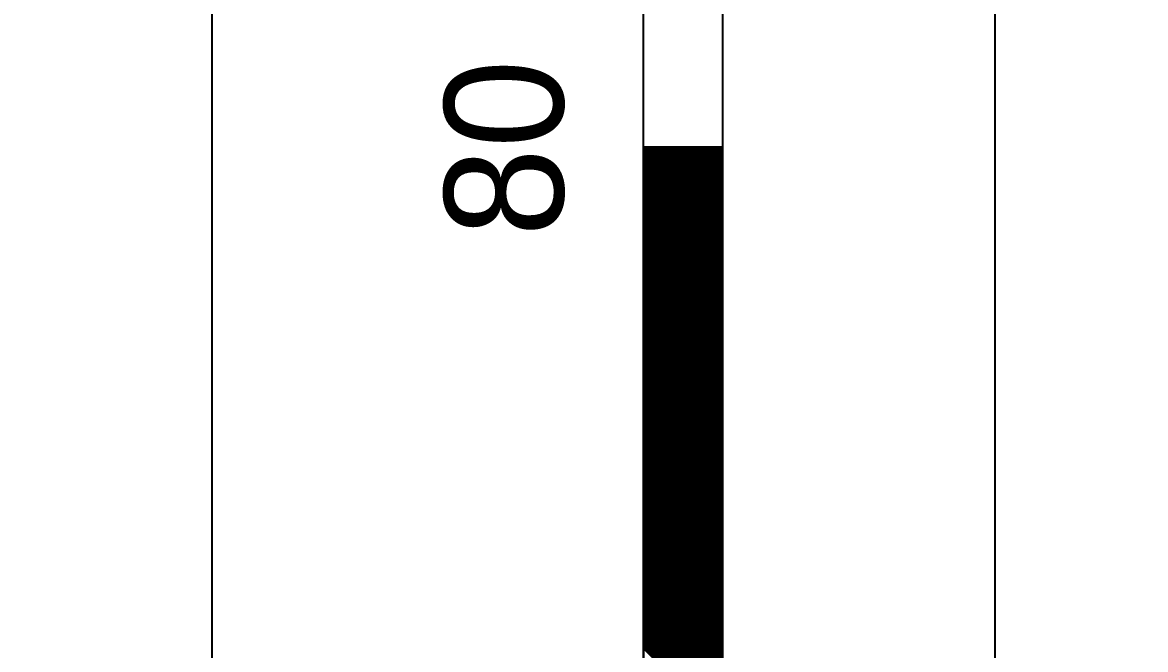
# Model space of a CAD drawing. Extents: x 747954 to 748544, y 4317181 to 4318208.
# Drawn here: x 748185.85 to 748199.99, y 4318154.69 to 4318162.58 of the extents above; entities that cross this region are included whole.
import ezdxf
from ezdxf.enums import TextEntityAlignment as Align

# ---------------------------------------------------------------- set-up
doc = ezdxf.new("R2010")
doc.units = 0
doc.layers.get('0').update_dxf_attribs({"linetype": 'CONTINUOUS'})

msp = doc.modelspace()

# ---------------------------------------------------------------- linework, layer by layer
at = {"color": 0, "linetype": 'CONTINUOUS'}
for p, q in [((748193.67, 4318081.01), (748193.67, 4318181.01)), ((748193.67, 4318081.01), (748193.67, 4318181.01)), ((748194.67, 4318081.01), (748194.67, 4318181.01)), ((748194.67, 4318081.01), (748194.67, 4318181.01)), ((748194.67, 4318160), (748193.67, 4318161)), ((748194.67, 4318160), (748193.67, 4318161)), ((748194.67, 4318159.99), (748193.67, 4318160.99)), ((748194.67, 4318159.99), (748193.67, 4318160.99)), ((748194.67, 4318159.97), (748193.67, 4318160.97)), ((748194.67, 4318159.97), (748193.67, 4318160.97)), ((748194.67, 4318159.96), (748193.67, 4318160.96)), ((748194.67, 4318159.96), (748193.67, 4318160.96)), ((748194.67, 4318159.95), (748193.67, 4318160.95)), ((748194.67, 4318159.95), (748193.67, 4318160.95)), ((748194.67, 4318160.02), (748193.68, 4318161.01)), ((748194.67, 4318160.02), (748193.68, 4318161.01)), ((748194.67, 4318160.03), (748193.69, 4318161.01)), ((748194.67, 4318160.03), (748193.69, 4318161.01)), ((748194.67, 4318160.05), (748193.71, 4318161.01)), ((748194.67, 4318160.05), (748193.71, 4318161.01)), ((748194.67, 4318160.06), (748193.72, 4318161.01)), ((748194.67, 4318160.06), (748193.72, 4318161.01)), ((748194.67, 4318160.07), (748193.73, 4318161.01)), ((748194.67, 4318160.07), (748193.73, 4318161.01)), ((748194.67, 4318160.09), (748193.75, 4318161.01)), ((748194.67, 4318160.09), (748193.75, 4318161.01)), ((748194.67, 4318160.1), (748193.76, 4318161.01)), ((748194.67, 4318160.1), (748193.76, 4318161.01)), ((748194.67, 4318160.12), (748193.78, 4318161.01)), ((748194.67, 4318160.12), (748193.78, 4318161.01)), ((748194.67, 4318160.13), (748193.79, 4318161.01)), ((748194.67, 4318160.13), (748193.79, 4318161.01)), ((748194.67, 4318160.14), (748193.8, 4318161.01)), ((748194.67, 4318160.14), (748193.8, 4318161.01)), ((748194.67, 4318160.16), (748193.82, 4318161.01)), ((748194.67, 4318160.16), (748193.82, 4318161.01)), ((748194.67, 4318160.17), (748193.83, 4318161.01)), ((748194.67, 4318160.17), (748193.83, 4318161.01)), ((748194.67, 4318160.19), (748193.85, 4318161.01)), ((748194.67, 4318160.19), (748193.85, 4318161.01)), ((748194.67, 4318160.2), (748193.86, 4318161.01)), ((748194.67, 4318160.2), (748193.86, 4318161.01)), ((748194.67, 4318160.22), (748193.88, 4318161.01)), ((748194.67, 4318160.22), (748193.88, 4318161.01)), ((748194.67, 4318160.23), (748193.89, 4318161.01)), ((748194.67, 4318160.23), (748193.89, 4318161.01)), ((748194.67, 4318160.24), (748193.9, 4318161.01)), ((748194.67, 4318160.24), (748193.9, 4318161.01)), ((748194.67, 4318160.26), (748193.92, 4318161.01)), ((748194.67, 4318160.26), (748193.92, 4318161.01)), ((748194.67, 4318160.27), (748193.93, 4318161.01)), ((748194.67, 4318160.27), (748193.93, 4318161.01)), ((748194.67, 4318160.29), (748193.95, 4318161.01)), ((748194.67, 4318160.29), (748193.95, 4318161.01)), ((748194.67, 4318160.3), (748193.96, 4318161.01)), ((748194.67, 4318160.3), (748193.96, 4318161.01)), ((748194.67, 4318160.31), (748193.97, 4318161.01)), ((748194.67, 4318160.31), (748193.97, 4318161.01)), ((748194.67, 4318160.33), (748193.99, 4318161.01)), ((748194.67, 4318160.33), (748193.99, 4318161.01)), ((748194.67, 4318160.34), (748194, 4318161.01)), ((748194.67, 4318160.34), (748194, 4318161.01)), ((748194.67, 4318160.36), (748194.02, 4318161.01)), ((748194.67, 4318160.36), (748194.02, 4318161.01)), ((748194.67, 4318160.37), (748194.03, 4318161.01)), ((748194.67, 4318160.37), (748194.03, 4318161.01)), ((748194.67, 4318160.39), (748194.05, 4318161.01)), ((748194.67, 4318160.39), (748194.05, 4318161.01)), ((748194.67, 4318160.4), (748194.06, 4318161.01)), ((748194.67, 4318160.4), (748194.06, 4318161.01)), ((748194.67, 4318160.41), (748194.07, 4318161.01)), ((748194.67, 4318160.41), (748194.07, 4318161.01)), ((748194.67, 4318160.43), (748194.09, 4318161.01)), ((748194.67, 4318160.43), (748194.09, 4318161.01)), ((748194.67, 4318160.44), (748194.1, 4318161.01)), ((748194.67, 4318160.44), (748194.1, 4318161.01)), ((748194.67, 4318160.46), (748194.12, 4318161.01)), ((748194.67, 4318160.46), (748194.12, 4318161.01)), ((748194.67, 4318160.47), (748194.13, 4318161.01)), ((748194.67, 4318160.47), (748194.13, 4318161.01)), ((748194.67, 4318160.48), (748194.14, 4318161.01)), ((748194.67, 4318160.48), (748194.14, 4318161.01)), ((748194.67, 4318160.5), (748194.16, 4318161.01)), ((748194.67, 4318160.5), (748194.16, 4318161.01)), ((748194.67, 4318160.51), (748194.17, 4318161.01)), ((748194.67, 4318160.51), (748194.17, 4318161.01)), ((748194.67, 4318160.53), (748194.19, 4318161.01)), ((748194.67, 4318160.53), (748194.19, 4318161.01)), ((748194.67, 4318160.54), (748194.2, 4318161.01)), ((748194.67, 4318160.54), (748194.2, 4318161.01)), ((748194.67, 4318160.55), (748194.21, 4318161.01)), ((748194.67, 4318160.55), (748194.21, 4318161.01)), ((748194.67, 4318160.57), (748194.23, 4318161.01)), ((748194.67, 4318160.57), (748194.23, 4318161.01)), ((748194.67, 4318160.58), (748194.24, 4318161.01)), ((748194.67, 4318160.58), (748194.24, 4318161.01)), ((748194.67, 4318160.6), (748194.26, 4318161.01)), ((748194.67, 4318160.6), (748194.26, 4318161.01)), ((748194.67, 4318160.61), (748194.27, 4318161.01)), ((748194.67, 4318160.61), (748194.27, 4318161.01)), ((748194.67, 4318160.63), (748194.29, 4318161.01)), ((748194.67, 4318160.63), (748194.29, 4318161.01)), ((748194.67, 4318160.64), (748194.3, 4318161.01)), ((748194.67, 4318160.64), (748194.3, 4318161.01)), ((748194.67, 4318160.65), (748194.31, 4318161.01)), ((748194.67, 4318160.65), (748194.31, 4318161.01)), ((748194.67, 4318160.67), (748194.33, 4318161.01)), ((748194.67, 4318160.67), (748194.33, 4318161.01)), ((748194.67, 4318160.68), (748194.34, 4318161.01)), ((748194.67, 4318160.68), (748194.34, 4318161.01)), ((748194.67, 4318160.7), (748194.36, 4318161.01)), ((748194.67, 4318160.7), (748194.36, 4318161.01)), ((748194.67, 4318160.71), (748194.37, 4318161.01)), ((748194.67, 4318160.71), (748194.37, 4318161.01)), ((748194.67, 4318160.72), (748194.38, 4318161.01)), ((748194.67, 4318160.72), (748194.38, 4318161.01)), ((748194.67, 4318160.74), (748194.4, 4318161.01)), ((748194.67, 4318160.74), (748194.4, 4318161.01)), ((748194.67, 4318160.75), (748194.41, 4318161.01)), ((748194.67, 4318160.75), (748194.41, 4318161.01)), ((748194.67, 4318160.77), (748194.43, 4318161.01)), ((748194.67, 4318160.77), (748194.43, 4318161.01)), ((748194.67, 4318160.78), (748194.44, 4318161.01)), ((748194.67, 4318160.78), (748194.44, 4318161.01)), ((748194.67, 4318160.8), (748194.46, 4318161.01)), ((748194.67, 4318160.8), (748194.46, 4318161.01)), ((748194.67, 4318160.81), (748194.47, 4318161.01)), ((748194.67, 4318160.81), (748194.47, 4318161.01)), ((748194.67, 4318160.82), (748194.48, 4318161.01)), ((748194.67, 4318160.82), (748194.48, 4318161.01)), ((748194.67, 4318160.84), (748194.5, 4318161.01)), ((748194.67, 4318160.84), (748194.5, 4318161.01)), ((748194.67, 4318160.85), (748194.51, 4318161.01)), ((748194.67, 4318160.85), (748194.51, 4318161.01)), ((748194.67, 4318160.87), (748194.53, 4318161.01)), ((748194.67, 4318160.87), (748194.53, 4318161.01)), ((748194.67, 4318160.88), (748194.54, 4318161.01)), ((748194.67, 4318160.88), (748194.54, 4318161.01)), ((748194.67, 4318160.89), (748194.55, 4318161.01)), ((748194.67, 4318160.89), (748194.55, 4318161.01)), ((748194.67, 4318160.91), (748194.57, 4318161.01)), ((748194.67, 4318160.91), (748194.57, 4318161.01)), ((748194.67, 4318160.92), (748194.58, 4318161.01)), ((748194.67, 4318160.92), (748194.58, 4318161.01)), ((748194.67, 4318160.94), (748194.6, 4318161.01)), ((748194.67, 4318160.94), (748194.6, 4318161.01)), ((748194.67, 4318160.95), (748194.61, 4318161.01)), ((748194.67, 4318160.95), (748194.61, 4318161.01)), ((748194.67, 4318160.96), (748194.62, 4318161.01)), ((748194.67, 4318160.96), (748194.62, 4318161.01)), ((748194.67, 4318160.98), (748194.64, 4318161.01)), ((748194.67, 4318160.98), (748194.64, 4318161.01)), ((748194.67, 4318160.99), (748194.65, 4318161.01)), ((748194.67, 4318160.99), (748194.65, 4318161.01)), ((748194.67, 4318159.93), (748193.67, 4318160.93)), ((748194.67, 4318159.93), (748193.67, 4318160.93)), ((748194.67, 4318159.92), (748193.67, 4318160.92)), ((748194.67, 4318159.92), (748193.67, 4318160.92)), ((748194.67, 4318159.9), (748193.67, 4318160.9)), ((748194.67, 4318159.9), (748193.67, 4318160.9)), ((748194.67, 4318159.89), (748193.67, 4318160.89)), ((748194.67, 4318159.89), (748193.67, 4318160.89)), ((748194.67, 4318159.88), (748193.67, 4318160.88)), ((748194.67, 4318159.88), (748193.67, 4318160.88)), ((748194.67, 4318159.86), (748193.67, 4318160.86)), ((748194.67, 4318159.86), (748193.67, 4318160.86)), ((748194.67, 4318159.85), (748193.67, 4318160.85)), ((748194.67, 4318159.85), (748193.67, 4318160.85)), ((748194.67, 4318159.83), (748193.67, 4318160.83)), ((748194.67, 4318159.83), (748193.67, 4318160.83)), ((748194.67, 4318159.82), (748193.67, 4318160.82)), ((748194.67, 4318159.82), (748193.67, 4318160.82)), ((748194.67, 4318159.81), (748193.67, 4318160.81)), ((748194.67, 4318159.81), (748193.67, 4318160.81)), ((748194.67, 4318159.79), (748193.67, 4318160.79)), ((748194.67, 4318159.79), (748193.67, 4318160.79)), ((748194.67, 4318159.78), (748193.67, 4318160.78)), ((748194.67, 4318159.78), (748193.67, 4318160.78)), ((748194.67, 4318159.76), (748193.67, 4318160.76)), ((748194.67, 4318159.76), (748193.67, 4318160.76)), ((748194.67, 4318159.75), (748193.67, 4318160.75)), ((748194.67, 4318159.75), (748193.67, 4318160.75)), ((748194.67, 4318159.73), (748193.67, 4318160.73)), ((748194.67, 4318159.73), (748193.67, 4318160.73)), ((748194.67, 4318159.72), (748193.67, 4318160.72)), ((748194.67, 4318159.72), (748193.67, 4318160.72)), ((748194.67, 4318159.71), (748193.67, 4318160.71)), ((748194.67, 4318159.71), (748193.67, 4318160.71)), ((748194.67, 4318159.69), (748193.67, 4318160.69)), ((748194.67, 4318159.69), (748193.67, 4318160.69)), ((748194.67, 4318159.68), (748193.67, 4318160.68)), ((748194.67, 4318159.68), (748193.67, 4318160.68)), ((748194.67, 4318159.66), (748193.67, 4318160.66)), ((748194.67, 4318159.66), (748193.67, 4318160.66)), ((748194.67, 4318159.65), (748193.67, 4318160.65)), ((748194.67, 4318159.65), (748193.67, 4318160.65)), ((748194.67, 4318159.64), (748193.67, 4318160.64)), ((748194.67, 4318159.64), (748193.67, 4318160.64)), ((748194.67, 4318159.62), (748193.67, 4318160.62)), ((748194.67, 4318159.62), (748193.67, 4318160.62)), ((748194.67, 4318159.61), (748193.67, 4318160.61)), ((748194.67, 4318159.61), (748193.67, 4318160.61)), ((748194.67, 4318159.59), (748193.67, 4318160.59)), ((748194.67, 4318159.59), (748193.67, 4318160.59)), ((748194.67, 4318159.58), (748193.67, 4318160.58)), ((748194.67, 4318159.58), (748193.67, 4318160.58)), ((748194.67, 4318159.56), (748193.67, 4318160.56)), ((748194.67, 4318159.56), (748193.67, 4318160.56)), ((748194.67, 4318159.55), (748193.67, 4318160.55)), ((748194.67, 4318159.55), (748193.67, 4318160.55)), ((748194.67, 4318159.54), (748193.67, 4318160.54)), ((748194.67, 4318159.54), (748193.67, 4318160.54)), ((748194.67, 4318159.52), (748193.67, 4318160.52)), ((748194.67, 4318159.52), (748193.67, 4318160.52)), ((748194.67, 4318159.51), (748193.67, 4318160.51)), ((748194.67, 4318159.51), (748193.67, 4318160.51)), ((748194.67, 4318159.49), (748193.67, 4318160.49)), ((748194.67, 4318159.49), (748193.67, 4318160.49)), ((748194.67, 4318159.48), (748193.67, 4318160.48)), ((748194.67, 4318159.48), (748193.67, 4318160.48)), ((748194.67, 4318159.47), (748193.67, 4318160.47)), ((748194.67, 4318159.47), (748193.67, 4318160.47)), ((748194.67, 4318159.45), (748193.67, 4318160.45)), ((748194.67, 4318159.45), (748193.67, 4318160.45)), ((748194.67, 4318159.44), (748193.67, 4318160.44)), ((748194.67, 4318159.44), (748193.67, 4318160.44)), ((748194.67, 4318159.42), (748193.67, 4318160.42)), ((748194.67, 4318159.42), (748193.67, 4318160.42)), ((748194.67, 4318159.41), (748193.67, 4318160.41)), ((748194.67, 4318159.41), (748193.67, 4318160.41)), ((748194.67, 4318159.4), (748193.67, 4318160.4)), ((748194.67, 4318159.4), (748193.67, 4318160.4)), ((748194.67, 4318159.38), (748193.67, 4318160.38)), ((748194.67, 4318159.38), (748193.67, 4318160.38)), ((748194.67, 4318159.37), (748193.67, 4318160.37)), ((748194.67, 4318159.37), (748193.67, 4318160.37)), ((748194.67, 4318159.35), (748193.67, 4318160.35)), ((748194.67, 4318159.35), (748193.67, 4318160.35)), ((748194.67, 4318159.34), (748193.67, 4318160.34)), ((748194.67, 4318159.34), (748193.67, 4318160.34)), ((748194.67, 4318159.32), (748193.67, 4318160.32)), ((748194.67, 4318159.32), (748193.67, 4318160.32)), ((748194.67, 4318159.31), (748193.67, 4318160.31)), ((748194.67, 4318159.31), (748193.67, 4318160.31)), ((748194.67, 4318159.3), (748193.67, 4318160.3)), ((748194.67, 4318159.3), (748193.67, 4318160.3)), ((748194.67, 4318159.28), (748193.67, 4318160.28)), ((748194.67, 4318159.28), (748193.67, 4318160.28)), ((748194.67, 4318159.27), (748193.67, 4318160.27)), ((748194.67, 4318159.27), (748193.67, 4318160.27)), ((748194.67, 4318159.25), (748193.67, 4318160.25)), ((748194.67, 4318159.25), (748193.67, 4318160.25)), ((748194.67, 4318159.24), (748193.67, 4318160.24)), ((748194.67, 4318159.24), (748193.67, 4318160.24)), ((748194.67, 4318159.23), (748193.67, 4318160.23)), ((748194.67, 4318159.23), (748193.67, 4318160.23)), ((748194.67, 4318159.21), (748193.67, 4318160.21)), ((748194.67, 4318159.21), (748193.67, 4318160.21)), ((748194.67, 4318159.2), (748193.67, 4318160.2)), ((748194.67, 4318159.2), (748193.67, 4318160.2)), ((748194.67, 4318159.18), (748193.67, 4318160.18)), ((748194.67, 4318159.18), (748193.67, 4318160.18)), ((748194.67, 4318159.17), (748193.67, 4318160.17)), ((748194.67, 4318159.17), (748193.67, 4318160.17)), ((748194.67, 4318159.15), (748193.67, 4318160.15)), ((748194.67, 4318159.15), (748193.67, 4318160.15)), ((748194.67, 4318159.14), (748193.67, 4318160.14)), ((748194.67, 4318159.14), (748193.67, 4318160.14)), ((748194.67, 4318159.13), (748193.67, 4318160.13)), ((748194.67, 4318159.13), (748193.67, 4318160.13)), ((748194.67, 4318159.11), (748193.67, 4318160.11)), ((748194.67, 4318159.11), (748193.67, 4318160.11)), ((748194.67, 4318159.1), (748193.67, 4318160.1)), ((748194.67, 4318159.1), (748193.67, 4318160.1)), ((748194.67, 4318159.08), (748193.67, 4318160.08)), ((748194.67, 4318159.08), (748193.67, 4318160.08)), ((748194.67, 4318159.07), (748193.67, 4318160.07)), ((748194.67, 4318159.07), (748193.67, 4318160.07)), ((748194.67, 4318159.06), (748193.67, 4318160.06)), ((748194.67, 4318159.06), (748193.67, 4318160.06)), ((748194.67, 4318159.04), (748193.67, 4318160.04)), ((748194.67, 4318159.04), (748193.67, 4318160.04)), ((748194.67, 4318159.03), (748193.67, 4318160.03)), ((748194.67, 4318159.03), (748193.67, 4318160.03)), ((748194.67, 4318159.01), (748193.67, 4318160.01)), ((748194.67, 4318159.01), (748193.67, 4318160.01)), ((748194.67, 4318159), (748193.67, 4318160)), ((748194.67, 4318159), (748193.67, 4318160)), ((748194.67, 4318158.98), (748193.67, 4318159.98)), ((748194.67, 4318158.98), (748193.67, 4318159.98)), ((748194.67, 4318158.97), (748193.67, 4318159.97)), ((748194.67, 4318158.97), (748193.67, 4318159.97)), ((748194.67, 4318158.96), (748193.67, 4318159.96)), ((748194.67, 4318158.96), (748193.67, 4318159.96)), ((748194.67, 4318158.94), (748193.67, 4318159.94)), ((748194.67, 4318158.94), (748193.67, 4318159.94)), ((748194.67, 4318158.93), (748193.67, 4318159.93)), ((748194.67, 4318158.93), (748193.67, 4318159.93)), ((748194.67, 4318158.91), (748193.67, 4318159.91)), ((748194.67, 4318158.91), (748193.67, 4318159.91)), ((748194.67, 4318158.9), (748193.67, 4318159.9)), ((748194.67, 4318158.9), (748193.67, 4318159.9)), ((748194.67, 4318158.89), (748193.67, 4318159.89)), ((748194.67, 4318158.89), (748193.67, 4318159.89)), ((748194.67, 4318158.87), (748193.67, 4318159.87)), ((748194.67, 4318158.87), (748193.67, 4318159.87)), ((748194.67, 4318158.86), (748193.67, 4318159.86)), ((748194.67, 4318158.86), (748193.67, 4318159.86)), ((748194.67, 4318158.84), (748193.67, 4318159.84)), ((748194.67, 4318158.84), (748193.67, 4318159.84)), ((748194.67, 4318158.83), (748193.67, 4318159.83)), ((748194.67, 4318158.83), (748193.67, 4318159.83)), ((748194.67, 4318158.82), (748193.67, 4318159.82)), ((748194.67, 4318158.82), (748193.67, 4318159.82)), ((748194.67, 4318158.8), (748193.67, 4318159.8)), ((748194.67, 4318158.8), (748193.67, 4318159.8)), ((748194.67, 4318158.79), (748193.67, 4318159.79)), ((748194.67, 4318158.79), (748193.67, 4318159.79)), ((748194.67, 4318158.77), (748193.67, 4318159.77)), ((748194.67, 4318158.77), (748193.67, 4318159.77)), ((748194.67, 4318158.76), (748193.67, 4318159.76)), ((748194.67, 4318158.76), (748193.67, 4318159.76)), ((748194.67, 4318158.74), (748193.67, 4318159.74)), ((748194.67, 4318158.74), (748193.67, 4318159.74)), ((748194.67, 4318158.73), (748193.67, 4318159.73)), ((748194.67, 4318158.73), (748193.67, 4318159.73)), ((748194.67, 4318158.72), (748193.67, 4318159.72)), ((748194.67, 4318158.72), (748193.67, 4318159.72)), ((748194.67, 4318158.7), (748193.67, 4318159.7)), ((748194.67, 4318158.7), (748193.67, 4318159.7)), ((748194.67, 4318158.69), (748193.67, 4318159.69)), ((748194.67, 4318158.69), (748193.67, 4318159.69)), ((748194.67, 4318158.67), (748193.67, 4318159.67)), ((748194.67, 4318158.67), (748193.67, 4318159.67)), ((748194.67, 4318158.66), (748193.67, 4318159.66)), ((748194.67, 4318158.66), (748193.67, 4318159.66)), ((748194.67, 4318158.65), (748193.67, 4318159.65)), ((748194.67, 4318158.65), (748193.67, 4318159.65)), ((748194.67, 4318158.63), (748193.67, 4318159.63)), ((748194.67, 4318158.63), (748193.67, 4318159.63)), ((748194.67, 4318158.62), (748193.67, 4318159.62)), ((748194.67, 4318158.62), (748193.67, 4318159.62)), ((748194.67, 4318158.6), (748193.67, 4318159.6)), ((748194.67, 4318158.6), (748193.67, 4318159.6)), ((748194.67, 4318158.59), (748193.67, 4318159.59)), ((748194.67, 4318158.59), (748193.67, 4318159.59)), ((748194.67, 4318158.57), (748193.67, 4318159.57)), ((748194.67, 4318158.57), (748193.67, 4318159.57)), ((748194.67, 4318158.56), (748193.67, 4318159.56)), ((748194.67, 4318158.56), (748193.67, 4318159.56)), ((748194.67, 4318158.55), (748193.67, 4318159.55)), ((748194.67, 4318158.55), (748193.67, 4318159.55)), ((748194.67, 4318158.53), (748193.67, 4318159.53)), ((748194.67, 4318158.53), (748193.67, 4318159.53)), ((748194.67, 4318158.52), (748193.67, 4318159.52)), ((748194.67, 4318158.52), (748193.67, 4318159.52)), ((748194.67, 4318158.5), (748193.67, 4318159.5)), ((748194.67, 4318158.5), (748193.67, 4318159.5)), ((748194.67, 4318158.49), (748193.67, 4318159.49)), ((748194.67, 4318158.49), (748193.67, 4318159.49)), ((748194.67, 4318158.48), (748193.67, 4318159.48)), ((748194.67, 4318158.48), (748193.67, 4318159.48)), ((748194.67, 4318158.46), (748193.67, 4318159.46)), ((748194.67, 4318158.46), (748193.67, 4318159.46)), ((748194.67, 4318158.45), (748193.67, 4318159.45)), ((748194.67, 4318158.45), (748193.67, 4318159.45)), ((748194.67, 4318158.43), (748193.67, 4318159.43)), ((748194.67, 4318158.43), (748193.67, 4318159.43)), ((748194.67, 4318158.42), (748193.67, 4318159.42)), ((748194.67, 4318158.42), (748193.67, 4318159.42)), ((748194.67, 4318158.41), (748193.67, 4318159.41)), ((748194.67, 4318158.41), (748193.67, 4318159.41)), ((748194.67, 4318158.39), (748193.67, 4318159.39)), ((748194.67, 4318158.39), (748193.67, 4318159.39)), ((748194.67, 4318158.38), (748193.67, 4318159.38)), ((748194.67, 4318158.38), (748193.67, 4318159.38)), ((748194.67, 4318158.36), (748193.67, 4318159.36)), ((748194.67, 4318158.36), (748193.67, 4318159.36)), ((748194.67, 4318158.35), (748193.67, 4318159.35)), ((748194.67, 4318158.35), (748193.67, 4318159.35)), ((748194.67, 4318158.33), (748193.67, 4318159.33)), ((748194.67, 4318158.33), (748193.67, 4318159.33)), ((748194.67, 4318158.32), (748193.67, 4318159.32)), ((748194.67, 4318158.32), (748193.67, 4318159.32)), ((748194.67, 4318158.31), (748193.67, 4318159.31)), ((748194.67, 4318158.31), (748193.67, 4318159.31)), ((748194.67, 4318158.29), (748193.67, 4318159.29)), ((748194.67, 4318158.29), (748193.67, 4318159.29)), ((748194.67, 4318158.28), (748193.67, 4318159.28)), ((748194.67, 4318158.28), (748193.67, 4318159.28)), ((748194.67, 4318158.26), (748193.67, 4318159.26)), ((748194.67, 4318158.26), (748193.67, 4318159.26)), ((748194.67, 4318158.25), (748193.67, 4318159.25)), ((748194.67, 4318158.25), (748193.67, 4318159.25)), ((748194.67, 4318158.24), (748193.67, 4318159.24)), ((748194.67, 4318158.24), (748193.67, 4318159.24)), ((748194.67, 4318158.22), (748193.67, 4318159.22)), ((748194.67, 4318158.22), (748193.67, 4318159.22)), ((748194.67, 4318158.21), (748193.67, 4318159.21)), ((748194.67, 4318158.21), (748193.67, 4318159.21)), ((748194.67, 4318158.19), (748193.67, 4318159.19)), ((748194.67, 4318158.19), (748193.67, 4318159.19)), ((748194.67, 4318158.18), (748193.67, 4318159.18)), ((748194.67, 4318158.18), (748193.67, 4318159.18)), ((748194.67, 4318158.16), (748193.67, 4318159.16)), ((748194.67, 4318158.16), (748193.67, 4318159.16)), ((748194.67, 4318158.15), (748193.67, 4318159.15)), ((748194.67, 4318158.15), (748193.67, 4318159.15)), ((748194.67, 4318158.14), (748193.67, 4318159.14)), ((748194.67, 4318158.14), (748193.67, 4318159.14)), ((748194.67, 4318158.12), (748193.67, 4318159.12)), ((748194.67, 4318158.12), (748193.67, 4318159.12)), ((748194.67, 4318158.11), (748193.67, 4318159.11)), ((748194.67, 4318158.11), (748193.67, 4318159.11)), ((748194.67, 4318158.09), (748193.67, 4318159.09)), ((748194.67, 4318158.09), (748193.67, 4318159.09)), ((748194.67, 4318158.08), (748193.67, 4318159.08)), ((748194.67, 4318158.08), (748193.67, 4318159.08)), ((748194.67, 4318158.07), (748193.67, 4318159.07)), ((748194.67, 4318158.07), (748193.67, 4318159.07)), ((748194.67, 4318158.05), (748193.67, 4318159.05)), ((748194.67, 4318158.05), (748193.67, 4318159.05)), ((748194.67, 4318158.04), (748193.67, 4318159.04)), ((748194.67, 4318158.04), (748193.67, 4318159.04)), ((748194.67, 4318158.02), (748193.67, 4318159.02)), ((748194.67, 4318158.02), (748193.67, 4318159.02)), ((748194.67, 4318158.01), (748193.67, 4318159.01)), ((748194.67, 4318158.01), (748193.67, 4318159.01)), ((748194.67, 4318158), (748193.67, 4318159)), ((748194.67, 4318158), (748193.67, 4318159)), ((748194.67, 4318157.98), (748193.67, 4318158.98)), ((748194.67, 4318157.98), (748193.67, 4318158.98)), ((748194.67, 4318157.97), (748193.67, 4318158.97)), ((748194.67, 4318157.97), (748193.67, 4318158.97)), ((748194.67, 4318157.95), (748193.67, 4318158.95)), ((748194.67, 4318157.95), (748193.67, 4318158.95)), ((748194.67, 4318157.94), (748193.67, 4318158.94)), ((748194.67, 4318157.94), (748193.67, 4318158.94)), ((748194.67, 4318157.92), (748193.67, 4318158.92)), ((748194.67, 4318157.92), (748193.67, 4318158.92)), ((748194.67, 4318157.91), (748193.67, 4318158.91)), ((748194.67, 4318157.91), (748193.67, 4318158.91)), ((748194.67, 4318157.9), (748193.67, 4318158.9)), ((748194.67, 4318157.9), (748193.67, 4318158.9)), ((748194.67, 4318157.88), (748193.67, 4318158.88)), ((748194.67, 4318157.88), (748193.67, 4318158.88)), ((748194.67, 4318157.87), (748193.67, 4318158.87)), ((748194.67, 4318157.87), (748193.67, 4318158.87)), ((748194.67, 4318157.85), (748193.67, 4318158.85)), ((748194.67, 4318157.85), (748193.67, 4318158.85)), ((748194.67, 4318157.84), (748193.67, 4318158.84)), ((748194.67, 4318157.84), (748193.67, 4318158.84)), ((748194.67, 4318157.83), (748193.67, 4318158.83)), ((748194.67, 4318157.83), (748193.67, 4318158.83)), ((748194.67, 4318157.81), (748193.67, 4318158.81)), ((748194.67, 4318157.81), (748193.67, 4318158.81)), ((748194.67, 4318157.8), (748193.67, 4318158.8)), ((748194.67, 4318157.8), (748193.67, 4318158.8)), ((748194.67, 4318157.78), (748193.67, 4318158.78)), ((748194.67, 4318157.78), (748193.67, 4318158.78)), ((748194.67, 4318157.77), (748193.67, 4318158.77)), ((748194.67, 4318157.77), (748193.67, 4318158.77)), ((748194.67, 4318157.75), (748193.67, 4318158.75)), ((748194.67, 4318157.75), (748193.67, 4318158.75)), ((748194.67, 4318157.74), (748193.67, 4318158.74)), ((748194.67, 4318157.74), (748193.67, 4318158.74)), ((748194.67, 4318157.73), (748193.67, 4318158.73)), ((748194.67, 4318157.73), (748193.67, 4318158.73)), ((748194.67, 4318157.71), (748193.67, 4318158.71)), ((748194.67, 4318157.71), (748193.67, 4318158.71)), ((748194.67, 4318157.7), (748193.67, 4318158.7)), ((748194.67, 4318157.7), (748193.67, 4318158.7)), ((748194.67, 4318157.68), (748193.67, 4318158.68)), ((748194.67, 4318157.68), (748193.67, 4318158.68)), ((748194.67, 4318157.67), (748193.67, 4318158.67)), ((748194.67, 4318157.67), (748193.67, 4318158.67)), ((748194.67, 4318157.66), (748193.67, 4318158.66)), ((748194.67, 4318157.66), (748193.67, 4318158.66)), ((748194.67, 4318157.64), (748193.67, 4318158.64)), ((748194.67, 4318157.64), (748193.67, 4318158.64)), ((748194.67, 4318157.63), (748193.67, 4318158.63)), ((748194.67, 4318157.63), (748193.67, 4318158.63)), ((748194.67, 4318157.61), (748193.67, 4318158.61)), ((748194.67, 4318157.61), (748193.67, 4318158.61)), ((748194.67, 4318157.6), (748193.67, 4318158.6)), ((748194.67, 4318157.6), (748193.67, 4318158.6)), ((748194.67, 4318157.58), (748193.67, 4318158.58)), ((748194.67, 4318157.58), (748193.67, 4318158.58)), ((748194.67, 4318157.57), (748193.67, 4318158.57)), ((748194.67, 4318157.57), (748193.67, 4318158.57)), ((748194.67, 4318157.56), (748193.67, 4318158.56)), ((748194.67, 4318157.56), (748193.67, 4318158.56)), ((748194.67, 4318157.54), (748193.67, 4318158.54)), ((748194.67, 4318157.54), (748193.67, 4318158.54)), ((748194.67, 4318157.53), (748193.67, 4318158.53)), ((748194.67, 4318157.53), (748193.67, 4318158.53)), ((748194.67, 4318157.51), (748193.67, 4318158.51)), ((748194.67, 4318157.51), (748193.67, 4318158.51)), ((748194.67, 4318157.5), (748193.67, 4318158.5)), ((748194.67, 4318157.5), (748193.67, 4318158.5)), ((748194.67, 4318157.49), (748193.67, 4318158.49)), ((748194.67, 4318157.49), (748193.67, 4318158.49)), ((748194.67, 4318157.47), (748193.67, 4318158.47)), ((748194.67, 4318157.47), (748193.67, 4318158.47)), ((748194.67, 4318157.46), (748193.67, 4318158.46)), ((748194.67, 4318157.46), (748193.67, 4318158.46)), ((748194.67, 4318157.44), (748193.67, 4318158.44)), ((748194.67, 4318157.44), (748193.67, 4318158.44)), ((748194.67, 4318157.43), (748193.67, 4318158.43)), ((748194.67, 4318157.43), (748193.67, 4318158.43)), ((748194.67, 4318157.42), (748193.67, 4318158.42)), ((748194.67, 4318157.42), (748193.67, 4318158.42)), ((748194.67, 4318157.4), (748193.67, 4318158.4)), ((748194.67, 4318157.4), (748193.67, 4318158.4)), ((748194.67, 4318157.39), (748193.67, 4318158.39)), ((748194.67, 4318157.39), (748193.67, 4318158.39)), ((748194.67, 4318157.37), (748193.67, 4318158.37)), ((748194.67, 4318157.37), (748193.67, 4318158.37)), ((748194.67, 4318157.36), (748193.67, 4318158.36)), ((748194.67, 4318157.36), (748193.67, 4318158.36)), ((748194.67, 4318157.34), (748193.67, 4318158.34)), ((748194.67, 4318157.34), (748193.67, 4318158.34)), ((748194.67, 4318157.33), (748193.67, 4318158.33)), ((748194.67, 4318157.33), (748193.67, 4318158.33)), ((748194.67, 4318157.32), (748193.67, 4318158.32)), ((748194.67, 4318157.32), (748193.67, 4318158.32)), ((748194.67, 4318157.3), (748193.67, 4318158.3)), ((748194.67, 4318157.3), (748193.67, 4318158.3)), ((748194.67, 4318157.29), (748193.67, 4318158.29)), ((748194.67, 4318157.29), (748193.67, 4318158.29)), ((748194.67, 4318157.27), (748193.67, 4318158.27)), ((748194.67, 4318157.27), (748193.67, 4318158.27)), ((748194.67, 4318157.26), (748193.67, 4318158.26)), ((748194.67, 4318157.26), (748193.67, 4318158.26)), ((748194.67, 4318157.25), (748193.67, 4318158.25)), ((748194.67, 4318157.25), (748193.67, 4318158.25)), ((748194.67, 4318157.23), (748193.67, 4318158.23)), ((748194.67, 4318157.23), (748193.67, 4318158.23)), ((748194.67, 4318157.22), (748193.67, 4318158.22)), ((748194.67, 4318157.22), (748193.67, 4318158.22)), ((748194.67, 4318157.2), (748193.67, 4318158.2)), ((748194.67, 4318157.2), (748193.67, 4318158.2)), ((748194.67, 4318157.19), (748193.67, 4318158.19)), ((748194.67, 4318157.19), (748193.67, 4318158.19)), ((748194.67, 4318157.17), (748193.67, 4318158.17)), ((748194.67, 4318157.17), (748193.67, 4318158.17)), ((748194.67, 4318157.16), (748193.67, 4318158.16)), ((748194.67, 4318157.16), (748193.67, 4318158.16)), ((748194.67, 4318157.15), (748193.67, 4318158.15)), ((748194.67, 4318157.15), (748193.67, 4318158.15)), ((748194.67, 4318157.13), (748193.67, 4318158.13)), ((748194.67, 4318157.13), (748193.67, 4318158.13)), ((748194.67, 4318157.12), (748193.67, 4318158.12)), ((748194.67, 4318157.12), (748193.67, 4318158.12)), ((748194.67, 4318157.1), (748193.67, 4318158.1)), ((748194.67, 4318157.1), (748193.67, 4318158.1)), ((748194.67, 4318157.09), (748193.67, 4318158.09)), ((748194.67, 4318157.09), (748193.67, 4318158.09)), ((748194.67, 4318157.08), (748193.67, 4318158.08)), ((748194.67, 4318157.08), (748193.67, 4318158.08)), ((748194.67, 4318157.06), (748193.67, 4318158.06)), ((748194.67, 4318157.06), (748193.67, 4318158.06)), ((748194.67, 4318157.05), (748193.67, 4318158.05)), ((748194.67, 4318157.05), (748193.67, 4318158.05)), ((748194.67, 4318157.03), (748193.67, 4318158.03)), ((748194.67, 4318157.03), (748193.67, 4318158.03)), ((748194.67, 4318157.02), (748193.67, 4318158.02)), ((748194.67, 4318157.02), (748193.67, 4318158.02)), ((748194.67, 4318157.01), (748193.67, 4318158.01)), ((748194.67, 4318157.01), (748193.67, 4318158.01)), ((748194.67, 4318156.99), (748193.67, 4318157.99)), ((748194.67, 4318156.99), (748193.67, 4318157.99)), ((748194.67, 4318156.98), (748193.67, 4318157.98)), ((748194.67, 4318156.98), (748193.67, 4318157.98)), ((748194.67, 4318156.96), (748193.67, 4318157.96)), ((748194.67, 4318156.96), (748193.67, 4318157.96)), ((748194.67, 4318156.95), (748193.67, 4318157.95)), ((748194.67, 4318156.95), (748193.67, 4318157.95)), ((748194.67, 4318156.93), (748193.67, 4318157.93)), ((748194.67, 4318156.93), (748193.67, 4318157.93)), ((748194.67, 4318156.92), (748193.67, 4318157.92)), ((748194.67, 4318156.92), (748193.67, 4318157.92)), ((748194.67, 4318156.91), (748193.67, 4318157.91)), ((748194.67, 4318156.91), (748193.67, 4318157.91)), ((748194.67, 4318156.89), (748193.67, 4318157.89)), ((748194.67, 4318156.89), (748193.67, 4318157.89)), ((748194.67, 4318156.88), (748193.67, 4318157.88)), ((748194.67, 4318156.88), (748193.67, 4318157.88)), ((748194.67, 4318156.86), (748193.67, 4318157.86)), ((748194.67, 4318156.86), (748193.67, 4318157.86)), ((748194.67, 4318156.85), (748193.67, 4318157.85)), ((748194.67, 4318156.85), (748193.67, 4318157.85)), ((748194.67, 4318156.84), (748193.67, 4318157.84)), ((748194.67, 4318156.84), (748193.67, 4318157.84)), ((748194.67, 4318156.82), (748193.67, 4318157.82)), ((748194.67, 4318156.82), (748193.67, 4318157.82)), ((748194.67, 4318156.81), (748193.67, 4318157.81)), ((748194.67, 4318156.81), (748193.67, 4318157.81)), ((748194.67, 4318156.79), (748193.67, 4318157.79)), ((748194.67, 4318156.79), (748193.67, 4318157.79)), ((748194.67, 4318156.78), (748193.67, 4318157.78)), ((748194.67, 4318156.78), (748193.67, 4318157.78)), ((748194.67, 4318156.76), (748193.67, 4318157.76)), ((748194.67, 4318156.76), (748193.67, 4318157.76)), ((748194.67, 4318156.75), (748193.67, 4318157.75)), ((748194.67, 4318156.75), (748193.67, 4318157.75)), ((748194.67, 4318156.74), (748193.67, 4318157.74)), ((748194.67, 4318156.74), (748193.67, 4318157.74)), ((748194.67, 4318156.72), (748193.67, 4318157.72)), ((748194.67, 4318156.72), (748193.67, 4318157.72)), ((748194.67, 4318156.71), (748193.67, 4318157.71)), ((748194.67, 4318156.71), (748193.67, 4318157.71)), ((748194.67, 4318156.69), (748193.67, 4318157.69)), ((748194.67, 4318156.69), (748193.67, 4318157.69)), ((748194.67, 4318156.68), (748193.67, 4318157.68)), ((748194.67, 4318156.68), (748193.67, 4318157.68)), ((748194.67, 4318156.67), (748193.67, 4318157.67)), ((748194.67, 4318156.67), (748193.67, 4318157.67)), ((748194.67, 4318156.65), (748193.67, 4318157.65)), ((748194.67, 4318156.65), (748193.67, 4318157.65)), ((748194.67, 4318156.64), (748193.67, 4318157.64)), ((748194.67, 4318156.64), (748193.67, 4318157.64)), ((748194.67, 4318156.62), (748193.67, 4318157.62)), ((748194.67, 4318156.62), (748193.67, 4318157.62)), ((748194.67, 4318156.61), (748193.67, 4318157.61)), ((748194.67, 4318156.61), (748193.67, 4318157.61)), ((748194.67, 4318156.59), (748193.67, 4318157.59)), ((748194.67, 4318156.59), (748193.67, 4318157.59)), ((748194.67, 4318156.58), (748193.67, 4318157.58)), ((748194.67, 4318156.58), (748193.67, 4318157.58)), ((748194.67, 4318156.57), (748193.67, 4318157.57)), ((748194.67, 4318156.57), (748193.67, 4318157.57)), ((748194.67, 4318156.55), (748193.67, 4318157.55)), ((748194.67, 4318156.55), (748193.67, 4318157.55)), ((748194.67, 4318156.54), (748193.67, 4318157.54)), ((748194.67, 4318156.54), (748193.67, 4318157.54)), ((748194.67, 4318156.52), (748193.67, 4318157.52)), ((748194.67, 4318156.52), (748193.67, 4318157.52)), ((748194.67, 4318156.51), (748193.67, 4318157.51)), ((748194.67, 4318156.51), (748193.67, 4318157.51)), ((748194.67, 4318156.5), (748193.67, 4318157.5)), ((748194.67, 4318156.5), (748193.67, 4318157.5)), ((748194.67, 4318156.48), (748193.67, 4318157.48)), ((748194.67, 4318156.48), (748193.67, 4318157.48)), ((748194.67, 4318156.47), (748193.67, 4318157.47)), ((748194.67, 4318156.47), (748193.67, 4318157.47)), ((748194.67, 4318156.45), (748193.67, 4318157.45)), ((748194.67, 4318156.45), (748193.67, 4318157.45)), ((748194.67, 4318156.44), (748193.67, 4318157.44)), ((748194.67, 4318156.44), (748193.67, 4318157.44)), ((748194.67, 4318156.43), (748193.67, 4318157.43)), ((748194.67, 4318156.43), (748193.67, 4318157.43)), ((748194.67, 4318156.41), (748193.67, 4318157.41)), ((748194.67, 4318156.41), (748193.67, 4318157.41)), ((748194.67, 4318156.4), (748193.67, 4318157.4)), ((748194.67, 4318156.4), (748193.67, 4318157.4)), ((748194.67, 4318156.38), (748193.67, 4318157.38)), ((748194.67, 4318156.38), (748193.67, 4318157.38)), ((748194.67, 4318156.37), (748193.67, 4318157.37)), ((748194.67, 4318156.37), (748193.67, 4318157.37)), ((748194.67, 4318156.35), (748193.67, 4318157.35)), ((748194.67, 4318156.35), (748193.67, 4318157.35)), ((748194.67, 4318156.34), (748193.67, 4318157.34)), ((748194.67, 4318156.34), (748193.67, 4318157.34)), ((748194.67, 4318156.33), (748193.67, 4318157.33)), ((748194.67, 4318156.33), (748193.67, 4318157.33)), ((748194.67, 4318156.31), (748193.67, 4318157.31)), ((748194.67, 4318156.31), (748193.67, 4318157.31)), ((748194.67, 4318156.3), (748193.67, 4318157.3)), ((748194.67, 4318156.3), (748193.67, 4318157.3)), ((748194.67, 4318156.28), (748193.67, 4318157.28)), ((748194.67, 4318156.28), (748193.67, 4318157.28)), ((748194.67, 4318156.27), (748193.67, 4318157.27)), ((748194.67, 4318156.27), (748193.67, 4318157.27)), ((748194.67, 4318156.26), (748193.67, 4318157.26)), ((748194.67, 4318156.26), (748193.67, 4318157.26)), ((748194.67, 4318156.24), (748193.67, 4318157.24)), ((748194.67, 4318156.24), (748193.67, 4318157.24)), ((748194.67, 4318156.23), (748193.67, 4318157.23)), ((748194.67, 4318156.23), (748193.67, 4318157.23)), ((748194.67, 4318156.21), (748193.67, 4318157.21)), ((748194.67, 4318156.21), (748193.67, 4318157.21)), ((748194.67, 4318156.2), (748193.67, 4318157.2)), ((748194.67, 4318156.2), (748193.67, 4318157.2)), ((748194.67, 4318156.18), (748193.67, 4318157.18)), ((748194.67, 4318156.18), (748193.67, 4318157.18)), ((748194.67, 4318156.17), (748193.67, 4318157.17)), ((748194.67, 4318156.17), (748193.67, 4318157.17)), ((748194.67, 4318156.16), (748193.67, 4318157.16)), ((748194.67, 4318156.16), (748193.67, 4318157.16)), ((748194.67, 4318156.14), (748193.67, 4318157.14)), ((748194.67, 4318156.14), (748193.67, 4318157.14)), ((748194.67, 4318156.13), (748193.67, 4318157.13)), ((748194.67, 4318156.13), (748193.67, 4318157.13)), ((748194.67, 4318156.11), (748193.67, 4318157.11)), ((748194.67, 4318156.11), (748193.67, 4318157.11)), ((748194.67, 4318156.1), (748193.67, 4318157.1)), ((748194.67, 4318156.1), (748193.67, 4318157.1)), ((748194.67, 4318156.09), (748193.67, 4318157.09)), ((748194.67, 4318156.09), (748193.67, 4318157.09)), ((748194.67, 4318156.07), (748193.67, 4318157.07)), ((748194.67, 4318156.07), (748193.67, 4318157.07)), ((748194.67, 4318156.06), (748193.67, 4318157.06)), ((748194.67, 4318156.06), (748193.67, 4318157.06)), ((748194.67, 4318156.04), (748193.67, 4318157.04)), ((748194.67, 4318156.04), (748193.67, 4318157.04)), ((748194.67, 4318156.03), (748193.67, 4318157.03)), ((748194.67, 4318156.03), (748193.67, 4318157.03)), ((748194.67, 4318156.02), (748193.67, 4318157.02)), ((748194.67, 4318156.02), (748193.67, 4318157.02)), ((748194.67, 4318156), (748193.67, 4318157)), ((748194.67, 4318156), (748193.67, 4318157)), ((748194.67, 4318155.99), (748193.67, 4318156.99)), ((748194.67, 4318155.99), (748193.67, 4318156.99)), ((748194.67, 4318155.97), (748193.67, 4318156.97)), ((748194.67, 4318155.97), (748193.67, 4318156.97)), ((748194.67, 4318155.96), (748193.67, 4318156.96)), ((748194.67, 4318155.96), (748193.67, 4318156.96)), ((748194.67, 4318155.94), (748193.67, 4318156.94)), ((748194.67, 4318155.94), (748193.67, 4318156.94)), ((748194.67, 4318155.93), (748193.67, 4318156.93)), ((748194.67, 4318155.93), (748193.67, 4318156.93)), ((748194.67, 4318155.92), (748193.67, 4318156.92)), ((748194.67, 4318155.92), (748193.67, 4318156.92)), ((748194.67, 4318155.9), (748193.67, 4318156.9)), ((748194.67, 4318155.9), (748193.67, 4318156.9)), ((748194.67, 4318155.89), (748193.67, 4318156.89)), ((748194.67, 4318155.89), (748193.67, 4318156.89)), ((748194.67, 4318155.87), (748193.67, 4318156.87)), ((748194.67, 4318155.87), (748193.67, 4318156.87)), ((748194.67, 4318155.86), (748193.67, 4318156.86)), ((748194.67, 4318155.86), (748193.67, 4318156.86)), ((748194.67, 4318155.85), (748193.67, 4318156.85)), ((748194.67, 4318155.85), (748193.67, 4318156.85)), ((748194.67, 4318155.83), (748193.67, 4318156.83)), ((748194.67, 4318155.83), (748193.67, 4318156.83)), ((748194.67, 4318155.82), (748193.67, 4318156.82)), ((748194.67, 4318155.82), (748193.67, 4318156.82)), ((748194.67, 4318155.8), (748193.67, 4318156.8)), ((748194.67, 4318155.8), (748193.67, 4318156.8)), ((748194.67, 4318155.79), (748193.67, 4318156.79)), ((748194.67, 4318155.79), (748193.67, 4318156.79)), ((748194.67, 4318155.77), (748193.67, 4318156.77)), ((748194.67, 4318155.77), (748193.67, 4318156.77)), ((748194.67, 4318155.76), (748193.67, 4318156.76)), ((748194.67, 4318155.76), (748193.67, 4318156.76)), ((748194.67, 4318155.75), (748193.67, 4318156.75)), ((748194.67, 4318155.75), (748193.67, 4318156.75)), ((748194.67, 4318155.73), (748193.67, 4318156.73)), ((748194.67, 4318155.73), (748193.67, 4318156.73)), ((748194.67, 4318155.72), (748193.67, 4318156.72)), ((748194.67, 4318155.72), (748193.67, 4318156.72)), ((748194.67, 4318155.7), (748193.67, 4318156.7)), ((748194.67, 4318155.7), (748193.67, 4318156.7)), ((748194.67, 4318155.69), (748193.67, 4318156.69)), ((748194.67, 4318155.69), (748193.67, 4318156.69)), ((748194.67, 4318155.68), (748193.67, 4318156.68)), ((748194.67, 4318155.68), (748193.67, 4318156.68)), ((748194.67, 4318155.66), (748193.67, 4318156.66)), ((748194.67, 4318155.66), (748193.67, 4318156.66)), ((748194.67, 4318155.65), (748193.67, 4318156.65)), ((748194.67, 4318155.65), (748193.67, 4318156.65)), ((748194.67, 4318155.63), (748193.67, 4318156.63)), ((748194.67, 4318155.63), (748193.67, 4318156.63)), ((748194.67, 4318155.62), (748193.67, 4318156.62)), ((748194.67, 4318155.62), (748193.67, 4318156.62)), ((748194.67, 4318155.61), (748193.67, 4318156.61)), ((748194.67, 4318155.61), (748193.67, 4318156.61)), ((748194.67, 4318155.59), (748193.67, 4318156.59)), ((748194.67, 4318155.59), (748193.67, 4318156.59)), ((748194.67, 4318155.58), (748193.67, 4318156.58)), ((748194.67, 4318155.58), (748193.67, 4318156.58)), ((748194.67, 4318155.56), (748193.67, 4318156.56)), ((748194.67, 4318155.56), (748193.67, 4318156.56)), ((748194.67, 4318155.55), (748193.67, 4318156.55)), ((748194.67, 4318155.55), (748193.67, 4318156.55)), ((748194.67, 4318155.53), (748193.67, 4318156.53)), ((748194.67, 4318155.53), (748193.67, 4318156.53)), ((748194.67, 4318155.52), (748193.67, 4318156.52)), ((748194.67, 4318155.52), (748193.67, 4318156.52)), ((748194.67, 4318155.51), (748193.67, 4318156.51)), ((748194.67, 4318155.51), (748193.67, 4318156.51)), ((748194.67, 4318155.49), (748193.67, 4318156.49)), ((748194.67, 4318155.49), (748193.67, 4318156.49)), ((748194.67, 4318155.48), (748193.67, 4318156.48)), ((748194.67, 4318155.48), (748193.67, 4318156.48)), ((748194.67, 4318155.46), (748193.67, 4318156.46)), ((748194.67, 4318155.46), (748193.67, 4318156.46)), ((748194.67, 4318155.45), (748193.67, 4318156.45)), ((748194.67, 4318155.45), (748193.67, 4318156.45)), ((748194.67, 4318155.44), (748193.67, 4318156.44)), ((748194.67, 4318155.44), (748193.67, 4318156.44)), ((748194.67, 4318155.42), (748193.67, 4318156.42)), ((748194.67, 4318155.42), (748193.67, 4318156.42)), ((748194.67, 4318155.41), (748193.67, 4318156.41)), ((748194.67, 4318155.41), (748193.67, 4318156.41)), ((748194.67, 4318155.39), (748193.67, 4318156.39)), ((748194.67, 4318155.39), (748193.67, 4318156.39)), ((748194.67, 4318155.38), (748193.67, 4318156.38)), ((748194.67, 4318155.38), (748193.67, 4318156.38)), ((748194.67, 4318155.36), (748193.67, 4318156.36)), ((748194.67, 4318155.36), (748193.67, 4318156.36)), ((748194.67, 4318155.35), (748193.67, 4318156.35)), ((748194.67, 4318155.35), (748193.67, 4318156.35)), ((748194.67, 4318155.34), (748193.67, 4318156.34)), ((748194.67, 4318155.34), (748193.67, 4318156.34)), ((748194.67, 4318155.32), (748193.67, 4318156.32)), ((748194.67, 4318155.32), (748193.67, 4318156.32)), ((748194.67, 4318155.31), (748193.67, 4318156.31)), ((748194.67, 4318155.31), (748193.67, 4318156.31)), ((748194.67, 4318155.29), (748193.67, 4318156.29)), ((748194.67, 4318155.29), (748193.67, 4318156.29)), ((748194.67, 4318155.28), (748193.67, 4318156.28)), ((748194.67, 4318155.28), (748193.67, 4318156.28)), ((748194.67, 4318155.27), (748193.67, 4318156.27)), ((748194.67, 4318155.27), (748193.67, 4318156.27)), ((748194.67, 4318155.25), (748193.67, 4318156.25)), ((748194.67, 4318155.25), (748193.67, 4318156.25)), ((748194.67, 4318155.24), (748193.67, 4318156.24)), ((748194.67, 4318155.24), (748193.67, 4318156.24)), ((748194.67, 4318155.22), (748193.67, 4318156.22)), ((748194.67, 4318155.22), (748193.67, 4318156.22)), ((748194.67, 4318155.21), (748193.67, 4318156.21)), ((748194.67, 4318155.21), (748193.67, 4318156.21)), ((748194.67, 4318155.19), (748193.67, 4318156.19)), ((748194.67, 4318155.19), (748193.67, 4318156.19)), ((748194.67, 4318155.18), (748193.67, 4318156.18)), ((748194.67, 4318155.18), (748193.67, 4318156.18)), ((748194.67, 4318155.17), (748193.67, 4318156.17)), ((748194.67, 4318155.17), (748193.67, 4318156.17)), ((748194.67, 4318155.15), (748193.67, 4318156.15)), ((748194.67, 4318155.15), (748193.67, 4318156.15)), ((748194.67, 4318155.14), (748193.67, 4318156.14)), ((748194.67, 4318155.14), (748193.67, 4318156.14)), ((748194.67, 4318155.12), (748193.67, 4318156.12)), ((748194.67, 4318155.12), (748193.67, 4318156.12)), ((748194.67, 4318155.11), (748193.67, 4318156.11)), ((748194.67, 4318155.11), (748193.67, 4318156.11)), ((748194.67, 4318155.1), (748193.67, 4318156.1)), ((748194.67, 4318155.1), (748193.67, 4318156.1)), ((748194.67, 4318155.08), (748193.67, 4318156.08)), ((748194.67, 4318155.08), (748193.67, 4318156.08)), ((748194.67, 4318155.07), (748193.67, 4318156.07)), ((748194.67, 4318155.07), (748193.67, 4318156.07)), ((748194.67, 4318155.05), (748193.67, 4318156.05)), ((748194.67, 4318155.05), (748193.67, 4318156.05)), ((748194.67, 4318155.04), (748193.67, 4318156.04)), ((748194.67, 4318155.04), (748193.67, 4318156.04)), ((748194.67, 4318155.03), (748193.67, 4318156.03)), ((748194.67, 4318155.03), (748193.67, 4318156.03)), ((748194.67, 4318155.01), (748193.67, 4318156.01)), ((748194.67, 4318155.01), (748193.67, 4318156.01)), ((748194.67, 4318155), (748193.67, 4318156)), ((748194.67, 4318155), (748193.67, 4318156)), ((748194.67, 4318154.98), (748193.67, 4318155.98)), ((748194.67, 4318154.98), (748193.67, 4318155.98)), ((748194.67, 4318154.97), (748193.67, 4318155.97)), ((748194.67, 4318154.97), (748193.67, 4318155.97)), ((748194.67, 4318154.95), (748193.67, 4318155.95)), ((748194.67, 4318154.95), (748193.67, 4318155.95)), ((748194.67, 4318154.94), (748193.67, 4318155.94)), ((748194.67, 4318154.94), (748193.67, 4318155.94)), ((748194.67, 4318154.93), (748193.67, 4318155.93)), ((748194.67, 4318154.93), (748193.67, 4318155.93)), ((748194.67, 4318154.91), (748193.67, 4318155.91)), ((748194.67, 4318154.91), (748193.67, 4318155.91)), ((748194.67, 4318154.9), (748193.67, 4318155.9)), ((748194.67, 4318154.9), (748193.67, 4318155.9)), ((748194.67, 4318154.88), (748193.67, 4318155.88)), ((748194.67, 4318154.88), (748193.67, 4318155.88)), ((748194.67, 4318154.87), (748193.67, 4318155.87)), ((748194.67, 4318154.87), (748193.67, 4318155.87)), ((748194.67, 4318154.86), (748193.67, 4318155.86)), ((748194.67, 4318154.86), (748193.67, 4318155.86)), ((748194.67, 4318154.84), (748193.67, 4318155.84)), ((748194.67, 4318154.84), (748193.67, 4318155.84)), ((748194.67, 4318154.83), (748193.67, 4318155.83)), ((748194.67, 4318154.83), (748193.67, 4318155.83)), ((748194.67, 4318154.81), (748193.67, 4318155.81)), ((748194.67, 4318154.81), (748193.67, 4318155.81)), ((748194.67, 4318154.8), (748193.67, 4318155.8)), ((748194.67, 4318154.8), (748193.67, 4318155.8)), ((748194.67, 4318154.78), (748193.67, 4318155.78)), ((748194.67, 4318154.78), (748193.67, 4318155.78)), ((748194.67, 4318154.77), (748193.67, 4318155.77)), ((748194.67, 4318154.77), (748193.67, 4318155.77)), ((748194.67, 4318154.76), (748193.67, 4318155.76)), ((748194.67, 4318154.76), (748193.67, 4318155.76)), ((748194.67, 4318154.74), (748193.67, 4318155.74)), ((748194.67, 4318154.74), (748193.67, 4318155.74)), ((748194.67, 4318154.73), (748193.67, 4318155.73)), ((748194.67, 4318154.73), (748193.67, 4318155.73)), ((748194.67, 4318154.71), (748193.67, 4318155.71)), ((748194.67, 4318154.71), (748193.67, 4318155.71)), ((748194.67, 4318154.7), (748193.67, 4318155.7)), ((748194.67, 4318154.7), (748193.67, 4318155.7)), ((748194.67, 4318154.69), (748193.67, 4318155.69)), ((748194.67, 4318154.69), (748193.67, 4318155.69)), ((748194.67, 4318154.67), (748193.67, 4318155.67)), ((748194.67, 4318154.67), (748193.67, 4318155.67)), ((748194.67, 4318154.66), (748193.67, 4318155.66)), ((748194.67, 4318154.66), (748193.67, 4318155.66)), ((748194.67, 4318154.64), (748193.67, 4318155.64)), ((748194.67, 4318154.64), (748193.67, 4318155.64)), ((748194.67, 4318154.63), (748193.67, 4318155.63)), ((748194.67, 4318154.63), (748193.67, 4318155.63)), ((748194.67, 4318154.62), (748193.67, 4318155.62)), ((748194.67, 4318154.62), (748193.67, 4318155.62)), ((748194.67, 4318154.6), (748193.67, 4318155.6)), ((748194.67, 4318154.6), (748193.67, 4318155.6)), ((748194.67, 4318154.59), (748193.67, 4318155.59)), ((748194.67, 4318154.59), (748193.67, 4318155.59)), ((748194.67, 4318154.57), (748193.67, 4318155.57)), ((748194.67, 4318154.57), (748193.67, 4318155.57)), ((748194.67, 4318154.56), (748193.67, 4318155.56)), ((748194.67, 4318154.56), (748193.67, 4318155.56)), ((748194.67, 4318154.54), (748193.67, 4318155.54)), ((748194.67, 4318154.54), (748193.67, 4318155.54)), ((748194.67, 4318154.53), (748193.67, 4318155.53)), ((748194.67, 4318154.53), (748193.67, 4318155.53)), ((748194.67, 4318154.52), (748193.67, 4318155.52)), ((748194.67, 4318154.52), (748193.67, 4318155.52)), ((748194.67, 4318154.5), (748193.67, 4318155.5)), ((748194.67, 4318154.5), (748193.67, 4318155.5)), ((748194.67, 4318154.49), (748193.67, 4318155.49)), ((748194.67, 4318154.49), (748193.67, 4318155.49)), ((748194.67, 4318154.47), (748193.67, 4318155.47)), ((748194.67, 4318154.47), (748193.67, 4318155.47)), ((748194.67, 4318154.46), (748193.67, 4318155.46)), ((748194.67, 4318154.46), (748193.67, 4318155.46)), ((748194.67, 4318154.45), (748193.67, 4318155.45)), ((748194.67, 4318154.45), (748193.67, 4318155.45)), ((748194.67, 4318154.43), (748193.67, 4318155.43)), ((748194.67, 4318154.43), (748193.67, 4318155.43)), ((748194.67, 4318154.42), (748193.67, 4318155.42)), ((748194.67, 4318154.42), (748193.67, 4318155.42)), ((748194.67, 4318154.4), (748193.67, 4318155.4)), ((748194.67, 4318154.4), (748193.67, 4318155.4)), ((748194.67, 4318154.39), (748193.67, 4318155.39)), ((748194.67, 4318154.39), (748193.67, 4318155.39)), ((748194.67, 4318154.37), (748193.67, 4318155.37)), ((748194.67, 4318154.37), (748193.67, 4318155.37)), ((748194.67, 4318154.36), (748193.67, 4318155.36)), ((748194.67, 4318154.36), (748193.67, 4318155.36)), ((748194.67, 4318154.35), (748193.67, 4318155.35)), ((748194.67, 4318154.35), (748193.67, 4318155.35)), ((748194.67, 4318154.33), (748193.67, 4318155.33)), ((748194.67, 4318154.33), (748193.67, 4318155.33)), ((748194.67, 4318154.32), (748193.67, 4318155.32)), ((748194.67, 4318154.32), (748193.67, 4318155.32)), ((748194.67, 4318154.3), (748193.67, 4318155.3)), ((748194.67, 4318154.3), (748193.67, 4318155.3)), ((748194.67, 4318154.29), (748193.67, 4318155.29)), ((748194.67, 4318154.29), (748193.67, 4318155.29)), ((748194.67, 4318154.28), (748193.67, 4318155.28)), ((748194.67, 4318154.28), (748193.67, 4318155.28)), ((748194.67, 4318154.26), (748193.67, 4318155.26)), ((748194.67, 4318154.26), (748193.67, 4318155.26)), ((748194.67, 4318154.25), (748193.67, 4318155.25)), ((748194.67, 4318154.25), (748193.67, 4318155.25)), ((748194.67, 4318154.23), (748193.67, 4318155.23)), ((748194.67, 4318154.23), (748193.67, 4318155.23)), ((748194.67, 4318154.22), (748193.67, 4318155.22)), ((748194.67, 4318154.22), (748193.67, 4318155.22)), ((748194.67, 4318154.2), (748193.67, 4318155.2)), ((748194.67, 4318154.2), (748193.67, 4318155.2)), ((748194.67, 4318154.19), (748193.67, 4318155.19)), ((748194.67, 4318154.19), (748193.67, 4318155.19)), ((748194.67, 4318154.18), (748193.67, 4318155.18)), ((748194.67, 4318154.18), (748193.67, 4318155.18)), ((748194.67, 4318154.16), (748193.67, 4318155.16)), ((748194.67, 4318154.16), (748193.67, 4318155.16)), ((748194.67, 4318154.15), (748193.67, 4318155.15)), ((748194.67, 4318154.15), (748193.67, 4318155.15)), ((748194.67, 4318154.13), (748193.67, 4318155.13)), ((748194.67, 4318154.13), (748193.67, 4318155.13)), ((748194.67, 4318154.12), (748193.67, 4318155.12)), ((748194.67, 4318154.12), (748193.67, 4318155.12)), ((748194.67, 4318154.11), (748193.67, 4318155.11)), ((748194.67, 4318154.11), (748193.67, 4318155.11)), ((748194.67, 4318154.09), (748193.67, 4318155.09)), ((748194.67, 4318154.09), (748193.67, 4318155.09)), ((748194.67, 4318154.08), (748193.67, 4318155.08)), ((748194.67, 4318154.08), (748193.67, 4318155.08)), ((748194.67, 4318154.06), (748193.67, 4318155.06)), ((748194.67, 4318154.06), (748193.67, 4318155.06)), ((748194.67, 4318154.05), (748193.67, 4318155.05)), ((748194.67, 4318154.05), (748193.67, 4318155.05)), ((748194.67, 4318154.04), (748193.67, 4318155.04)), ((748194.67, 4318154.04), (748193.67, 4318155.04)), ((748194.67, 4318154.02), (748193.67, 4318155.02)), ((748194.67, 4318154.02), (748193.67, 4318155.02)), ((748194.67, 4318154.01), (748193.67, 4318155.01)), ((748194.67, 4318154.01), (748193.67, 4318155.01)), ((748194.67, 4318153.99), (748193.67, 4318154.99)), ((748194.67, 4318153.99), (748193.67, 4318154.99)), ((748194.67, 4318153.98), (748193.67, 4318154.98)), ((748194.67, 4318153.98), (748193.67, 4318154.98)), ((748194.67, 4318153.96), (748193.67, 4318154.96)), ((748194.67, 4318153.96), (748193.67, 4318154.96)), ((748194.67, 4318153.95), (748193.67, 4318154.95)), ((748194.67, 4318153.95), (748193.67, 4318154.95)), ((748194.67, 4318153.94), (748193.67, 4318154.94)), ((748194.67, 4318153.94), (748193.67, 4318154.94)), ((748194.67, 4318153.92), (748193.67, 4318154.92)), ((748194.67, 4318153.92), (748193.67, 4318154.92)), ((748194.67, 4318153.91), (748193.67, 4318154.91)), ((748194.67, 4318153.91), (748193.67, 4318154.91)), ((748194.67, 4318153.89), (748193.67, 4318154.89)), ((748194.67, 4318153.89), (748193.67, 4318154.89)), ((748194.67, 4318153.88), (748193.67, 4318154.88)), ((748194.67, 4318153.88), (748193.67, 4318154.88)), ((748194.67, 4318153.87), (748193.67, 4318154.87)), ((748194.67, 4318153.87), (748193.67, 4318154.87)), ((748194.67, 4318153.85), (748193.67, 4318154.85)), ((748194.67, 4318153.85), (748193.67, 4318154.85)), ((748194.67, 4318153.84), (748193.67, 4318154.84)), ((748194.67, 4318153.84), (748193.67, 4318154.84)), ((748194.67, 4318153.82), (748193.67, 4318154.82)), ((748194.67, 4318153.82), (748193.67, 4318154.82)), ((748194.67, 4318153.81), (748193.67, 4318154.81)), ((748194.67, 4318153.81), (748193.67, 4318154.81)), ((748194.67, 4318153.79), (748193.67, 4318154.79)), ((748194.67, 4318153.79), (748193.67, 4318154.79)), ((748194.67, 4318153.78), (748193.67, 4318154.78)), ((748194.67, 4318153.78), (748193.67, 4318154.78)), ((748194.67, 4318153.77), (748193.67, 4318154.77)), ((748194.67, 4318153.77), (748193.67, 4318154.77)), ((748194.67, 4318153.75), (748193.67, 4318154.75)), ((748194.67, 4318153.75), (748193.67, 4318154.75)), ((748194.67, 4318153.74), (748193.67, 4318154.74)), ((748194.67, 4318153.74), (748193.67, 4318154.74)), ((748194.67, 4318153.72), (748193.67, 4318154.72)), ((748194.67, 4318153.72), (748193.67, 4318154.72)), ((748194.67, 4318153.71), (748193.67, 4318154.71)), ((748194.67, 4318153.71), (748193.67, 4318154.71)), ((748194.67, 4318153.7), (748193.67, 4318154.7)), ((748194.67, 4318153.7), (748193.67, 4318154.7))]:
    msp.add_line(p, q, dxfattribs=at)
msp.add_lwpolyline([(748194.67, 4318151.01), (748194.67, 4318161.01), (748193.67, 4318161.01), (748193.67, 4318151.01)], close=True, dxfattribs=at)
msp.add_lwpolyline([(748194.67, 4318151.01), (748194.67, 4318161.01), (748193.67, 4318161.01), (748193.67, 4318151.01)], close=True, dxfattribs=at)

# ---------------------------------------------------------------- texts
msp.add_text('80', height=1.5, rotation=90, dxfattribs=at).set_placement((748191.91, 4318161), align=Align.MIDDLE)
msp.add_text('80', height=1.5, rotation=90, dxfattribs=at).set_placement((748191.91, 4318161), align=Align.MIDDLE)

# ---------------------------------------------------------------- meshes
mesh = msp.add_polyface(dxfattribs=at)
corners = [(747954.5, 4317181), (747954.5, 4317181), (747954.5, 4317371.962), (748262.5, 4317181), (747954.5, 4317546.493), (748544, 4317181), (747954.5, 4318207.5), (748544, 4317842.007), (748544, 4318207.5)]
mesh.append_faces([[corners[k] for k in face] for face in [(0, 1, 3, 2), (2, 3, 5, 4), (4, 5, 7, 6), (6, 7, 8, 8)]], dxfattribs={"vtx0": -1, "vtx2": -1, "color": 0})
mesh = msp.add_polyface(dxfattribs=at)
corners = [(747964.5, 4318021), (747964.5, 4318021), (747964.5, 4318195.271), (748245.58, 4318021), (747964.5, 4318201.5), (748245.58, 4318027.229), (748245.58, 4318201.5)]
mesh.append_faces([[corners[k] for k in face] for face in [(0, 1, 3, 2), (2, 3, 5, 4), (4, 5, 6, 6)]], dxfattribs={"vtx0": -1, "vtx2": -1, "color": 0})
mesh = msp.add_polyface(dxfattribs=at)
corners = [(748188.23, 4318028.19), (748188.23, 4318028.19), (748188.23, 4318034.309), (748198.1, 4318028.19), (748188.23, 4318194.66), (748198.1, 4318188.541), (748198.1, 4318194.66)]
mesh.append_faces([[corners[k] for k in face] for face in [(0, 1, 3, 2), (2, 3, 5, 4), (4, 5, 6, 6)]], dxfattribs={"vtx0": -1, "vtx2": -1, "color": 0})

doc.saveas('drawing.dxf')
